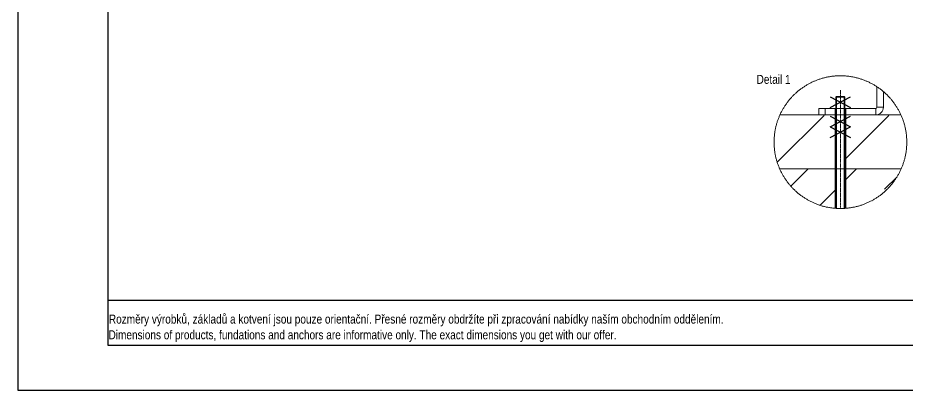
# Model space of a CAD drawing. Header units: millimetres. Extents: x 22162 to 28102, y 3160 to 7360.
# Drawn here: x 22162 to 26120, y 3160 to 4816 of the extents above; entities that cross this region are included whole.
import ezdxf
from ezdxf.lldxf.tags import DXFTag

# ---------------------------------------------------------------- set-up
doc = ezdxf.new("R2010")
doc.units = ezdxf.units.MM
doc.header["$LTSCALE"] = 0.3
doc.linetypes.add('ACAD_ISO10W100', pattern=[18.5, 12, -3, 0.5, -3])
doc.linetypes.add('INCONTINUOUS', pattern=[200000.001, 200000, -0.001])
for name, color, linetype, lineweight in [('KOTY', 3, 'INCONTINUOUS', 9), ('OBRYSOVA', 7, 'Continuous', 9), ('OSY', 7, 'ACAD_ISO10W100', 15), ('Visible', 7, 'Continuous', 18)]:
    doc.layers.add(name, color=color, linetype=linetype, lineweight=lineweight)
doc.layers.add('Nekreslit', color=6, linetype='Continuous', plot=False)
doc.layers.add('SRAFY', color=7, linetype='Continuous', lineweight=9, true_color=0x5b5b5b)
doc.styles.add('SEACAD_Arial', font='arial.ttf', dxfattribs={"width": 0.8})
tags = doc.linetypes.add('HIDDEN2', pattern=[4.7625, 3.175, -1.5875]).pattern_tags.tags
tags[6:7] = [DXFTag(74, 4), DXFTag(75, 0), DXFTag(340, '0'), DXFTag(46, 0.0), DXFTag(50, 0.0), DXFTag(44, 0.0), DXFTag(45, 0.0)]
tags[4:5] = [DXFTag(74, 4), DXFTag(75, 0), DXFTag(340, '0'), DXFTag(46, 0.0), DXFTag(50, 0.0), DXFTag(44, 0.0), DXFTag(45, 0.0)]

msp = doc.modelspace()

# ---------------------------------------------------------------- linework, layer by layer
for p, q in [((25778, 4464.8), (25868, 4416.8)), ((25778, 4416.8), (25868, 4464.8)), ((25778, 4378.9), (25868, 4330.9)), ((25778, 4330.9), (25868, 4378.9)), ((25778, 4330.9), (25868, 4282.9)), ((25778, 4282.9), (25868, 4330.9))]:
    msp.add_line(p, q)
at = {"color": 7, "linetype": 'HIDDEN2'}
for p, q in [((25803, 4390.4), (25803, 4390.4)), ((25843, 4390.4), (25843, 4390.4))]:
    msp.add_line(p, q, dxfattribs=at)
at = {"layer": 'KOTY'}
msp.add_circle((25823, 4262.9), 295.2, dxfattribs=at)
at = {"layer": 'Nekreslit'}
msp.add_line((22562.1, 3559.6), (26602.1, 3559.6), dxfattribs=at)
for points in [[(22162.1, 3159.6), (28102.1, 3159.6), (28102.1, 7359.6), (22162.1, 7359.6)], [(22562.1, 3359.6), (26602.1, 3359.6), (26602.1, 6959.6), (22562.1, 6959.6)]]:
    msp.add_lwpolyline(points, close=True, dxfattribs=at)
at = {"layer": 'OBRYSOVA', "color": 7, "linetype": 'HIDDEN2'}
for p, q in [((25843, 4463.3), (25803, 4463.3)), ((25799, 4413.1), (25799, 3968.7)), ((25847, 3968.7), (25847, 4413.1))]:
    msp.add_line(p, q, dxfattribs=at)
at = {"layer": 'OBRYSOVA', "lineweight": 15}
for p, q in [((25806.2, 4466.5), (25806.2, 3968.2)), ((25839.8, 3968.2), (25839.8, 4466.5))]:
    msp.add_line(p, q, dxfattribs=at)
at = {"layer": 'OSY'}
msp.add_line((25823, 4494.6), (25823, 3967.7), dxfattribs=at)
at = {"layer": 'SRAFY'}
for p, q in [((25541.7, 4173.4), (25749.9, 4381.6)), ((25553.9, 4384.3), (26092.1, 4384.3)), ((25847, 4190.7), (26038.2, 4381.9)), ((25823, 4144.3), (25552.7, 4144.3)), ((25602, 4067.1), (25679.2, 4144.3)), ((25679.2, 4144.3), (25679.2, 4144.3)), ((25823, 4144.3), (26093.3, 4144.3)), ((25847, 4096.6), (25894.7, 4144.3)), ((26019.5, 4053.6), (26074.9, 4109)), ((25732.4, 3982), (25799, 4048.6)), ((25798.8, 4061.3), (25798.8, 4061.3)), ((25965.6, 3999.7), (25965.6, 3999.7))]:
    msp.add_line(p, q, dxfattribs=at)
at = {"layer": 'Visible', "color": 0}
for p, q in [((25985.6, 4417.9), (25985.6, 4509.4)), ((26014.4, 4417.9), (26014.4, 4487.7)), ((25726.4, 4384.3), (25726.4, 4413.1)), ((25726.4, 4413.1), (25734.8, 4413.1)), ((25734.8, 4413.1), (25755.2, 4413.1)), ((25755.2, 4413.1), (25755.2, 4384.3)), ((25755.2, 4413.1), (25980.8, 4413.1)), ((25980.8, 4413.1), (25980.8, 4384.3)), ((25985.6, 4417.9), (26014.4, 4417.9)), ((25734.8, 4384.3), (25726.4, 4384.3)), ((25755.2, 4384.3), (25734.8, 4384.3)), ((25755.2, 4384.3), (25980.8, 4384.3))]:
    msp.add_line(p, q, dxfattribs=at)
at = {"layer": 'Visible', "color": 7, "linetype": 'HIDDEN2'}
for p, q in [((25806.2, 4466.5), (25803, 4463.3)), ((25843, 4463.3), (25839.8, 4466.5))]:
    msp.add_line(p, q, dxfattribs=at)
at = {"layer": 'Visible', "color": 7}
for p, q in [((25803, 4463.3), (25803, 3968.4)), ((25843, 3968.4), (25843, 4463.3))]:
    msp.add_line(p, q, dxfattribs=at)
at = {"layer": 'Visible'}
msp.add_line((25806.2, 4466.5), (25839.8, 4466.5), dxfattribs=at)
at = {"layer": 'Visible', "color": 0}
for radius in [33.6, 4.8]:
    msp.add_arc((25980.8, 4417.9), radius, 270, 0, dxfattribs=at)

# ---------------------------------------------------------------- texts
at = {"style": 'SEACAD_Arial', "width": 0.8}
for s, p in [('Rozměry výrobků, základů a kotvení jsou pouze orientační. Přesné rozměry obdržíte při zpracování nabídky naším obchodním oddělením.', (22567.5, 3455.9)), ('Dimensions of products, fundations and anchors are informative only. The exact dimensions you get with our offer.', (22565.9, 3386))]:
    msp.add_text(s, height=39.9982, dxfattribs=at).set_placement(p)
at = {"layer": 'KOTY', "insert": (25449.8, 4562.3), "char_height": 40, "width": 199.03, "attachment_point": 1, "style": 'SEACAD_Arial'}
msp.add_mtext('Detail 1', dxfattribs=at)

doc.saveas('drawing.dxf')
